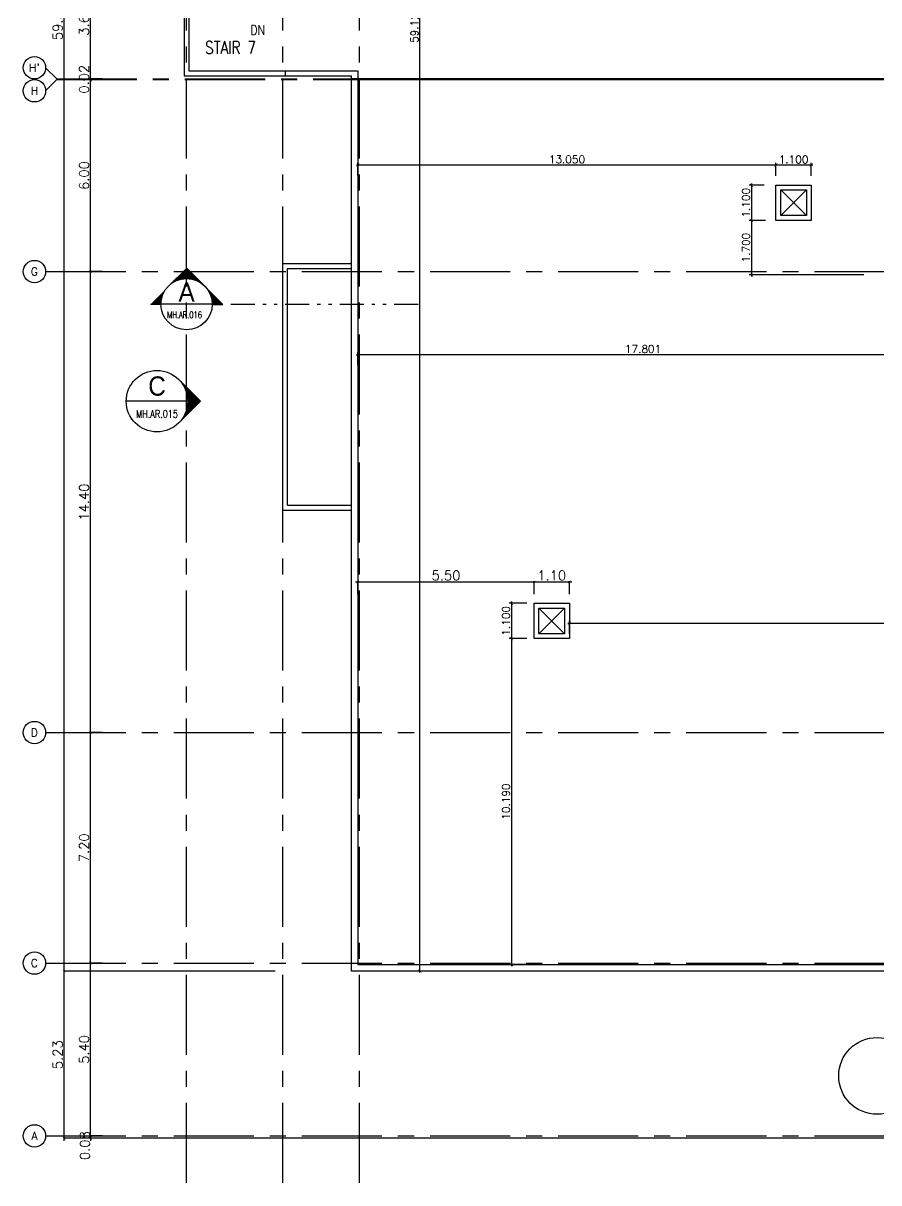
# Model space of a CAD drawing. Extents: x 88808.2 to 88899.5, y 39921.6 to 40000.1.
# Drawn here: x 88808.23 to 88834.94, y 39921.62 to 39957.84 of the extents above; entities that cross this region are included whole.
import ezdxf
from ezdxf.enums import TextEntityAlignment as Align

# ---------------------------------------------------------------- set-up
doc = ezdxf.new("R2010")
doc.units = 0
doc.header["$MEASUREMENT"] = 0
doc.header["$PDMODE"] = 34
doc.linetypes.add('2DASHES', pattern=[1.7, 0.75, -0.25, 0.1, -0.25, 0.1, -0.25])
doc.linetypes.add('CENTERX2', pattern=[4, 2.5, -0.5, 0.5, -0.5])
doc.layers.get('0').update_dxf_attribs({"linetype": 'CONTINUOUS'})
doc.layers.get('DEFPOINTS').update_dxf_attribs({"linetype": 'CONTINUOUS'})
for name, color, linetype in [('AX', 6, 'CONTINUOUS'), ('AX-CR', 2, 'CONTINUOUS'), ('AX-DIM', 4, 'CONTINUOUS'), ('AX-TXT', 2, 'CONTINUOUS'), ('AXES', 11, 'CENTERX2'), ('DIM', 4, 'CONTINUOUS'), ('EJ', 9, 'CONTINUOUS'), ('IND-ES', 6, 'CONTINUOUS'), ('IND-ES-L', 6, '2DASHES'), ('IND-ES-TXT', 4, 'CONTINUOUS'), ('PROJ-L', 3, 'CONTINUOUS'), ('ROOF', 2, 'CONTINUOUS'), ('SEC-MRK', 7, 'CONTINUOUS'), ('SHAFTS', 3, 'CONTINUOUS'), ('TXT', 2, 'CONTINUOUS'), ('TXT1', 2, 'CONTINUOUS'), ('WALL', 2, 'CONTINUOUS')]:
    doc.layers.add(name, color=color, linetype=linetype)
doc.styles.add('ROMANS', font='ROMANS.shx')
doc.styles.add('S5', font='simplex.shx', dxfattribs={"width": 0.77})
doc.styles.add('TTXT', font='swisse.ttf', dxfattribs={"width": 0.6})
doc.dimstyles.new('DIM-OUT', dxfattribs={"dimscale": 0, "dimtxt": 0.3, "dimasz": 0.08, "dimexe": 0.02, "dimexo": 0.02, "dimgap": 0.05, "dimtad": 1, "dimzin": 0, "dimdsep": 46, "dimtxsty": 'ROMANS', "dimblk1": 'ARCHTICK', "dimblk2": 'ARCHTICK', "dimsah": 1, "dimcen": 0.01, "dimdle": 0.08, "dimclrd": 4, "dimclre": 4, "dimclrt": 2, "dimadec": 0, "dimazin": 0, "dimtp": 2, "dimtm": 2, "dimtfac": 0.114286, "dimtix": 1, "dimtmove": 2, "dimatfit": 3, "dimldrblk": 'ARCHTICK', "dimfxl": 0, "dimtolj": 1, "dimtzin": 0, "dimarcsym": 0})
doc.dimstyles.new('STANDARD in', dxfattribs={"dimtxt": 0.24, "dimasz": 0.1, "dimexe": 0.07, "dimexo": 0.07, "dimgap": 0.05, "dimtad": 1, "dimdec": 3, "dimzin": 0, "dimdsep": 46, "dimtxsty": 'ROMANS', "dimblk": 'ARCHTICK', "dimcen": 0.05, "dimdle": 0.05, "dimclrd": 4, "dimclre": 4, "dimclrt": 2, "dimadec": 0, "dimazin": 0, "dimtfac": 1, "dimtdec": 3, "dimtmove": 2, "dimatfit": 3, "dimfxl": 0, "dimtolj": 1, "dimtzin": 0, "dimarcsym": 0})

# ---------------------------------------------------------------- blocks, each defined once
blk = doc.blocks.new('_ARCHTICK')
at = {"color": 0, "linetype": 'ByBlock', "const_width": 0.15}
blk.add_lwpolyline([(-0.5, -0.5), (0.5, 0.5)], dxfattribs=at)
blk = doc.blocks.new('*D51')
at = {"layer": 'AX-DIM', "color": 4, "lineweight": -2}
for p, q in [((88810.71, 39959.7), (88810.31, 39959.7)), ((88810.33, 39956.02), (88810.33, 39959.78)), ((88810.71, 39956.1), (88810.31, 39956.1))]:
    blk.add_line(p, q, dxfattribs=at)
at = {"layer": 'DEFPOINTS', "color": 0}
for p in [(88810.33, 39959.7), (88810.73, 39959.7), (88810.73, 39956.1)]:
    blk.add_point(p, dxfattribs=at)
at = {"layer": 'AX-DIM', "color": 4, "lineweight": -2, "xscale": 0.08, "yscale": 0.08, "zscale": 0.08}
for p, rotation in [((88810.33, 39959.7), 90), ((88810.33, 39956.1), 270)]:
    blk.add_blockref('_ARCHTICK', p, dxfattribs=dict(at, rotation=rotation))
at = {"layer": 'AX-DIM', "color": 2, "insert": (88810.13, 39957.9), "char_height": 0.3, "attachment_point": 5, "rotation": 90, "style": 'ROMANS'}
blk.add_mtext('\\A1;3.60', dxfattribs=at)
blk = doc.blocks.new('*D43')
at = {"layer": 'AX-DIM', "color": 4, "lineweight": -2}
for p, q in [((88818.336, 39987.55), (88809.486, 39987.55)), ((88809.506, 39928.15), (88809.506, 39987.63)), ((88816.098, 39928.23), (88809.486, 39928.23))]:
    blk.add_line(p, q, dxfattribs=at)
at = {"layer": 'DEFPOINTS', "color": 0}
for p in [(88809.506, 39987.55), (88818.356, 39987.55), (88816.118, 39928.23)]:
    blk.add_point(p, dxfattribs=at)
at = {"layer": 'AX-DIM', "color": 4, "lineweight": -2, "xscale": 0.08, "yscale": 0.08, "zscale": 0.08}
for p, rotation in [((88809.506, 39987.55), 90), ((88809.506, 39928.23), 270)]:
    blk.add_blockref('_ARCHTICK', p, dxfattribs=dict(at, rotation=rotation))
at = {"layer": 'AX-DIM', "color": 2, "insert": (88809.306, 39957.89), "char_height": 0.3, "attachment_point": 5, "rotation": 90, "style": 'ROMANS'}
blk.add_mtext('\\A1;59.32', dxfattribs=at)
blk = doc.blocks.new('*D45')
at = {"layer": 'AX-DIM', "color": 4, "lineweight": -2}
for p, q in [((88810.186, 39928.23), (88809.486, 39928.23)), ((88809.506, 39922.925), (88809.506, 39928.31)), ((88852.131, 39923.005), (88809.486, 39923.005))]:
    blk.add_line(p, q, dxfattribs=at)
at = {"layer": 'DEFPOINTS', "color": 0}
for p in [(88809.506, 39928.23), (88810.206, 39928.23), (88852.151, 39923.005)]:
    blk.add_point(p, dxfattribs=at)
at = {"layer": 'AX-DIM', "color": 4, "lineweight": -2, "xscale": 0.08, "yscale": 0.08, "zscale": 0.08}
for p, rotation in [((88809.506, 39928.23), 90), ((88809.506, 39923.005), 270)]:
    blk.add_blockref('_ARCHTICK', p, dxfattribs=dict(at, rotation=rotation))
at = {"layer": 'AX-DIM', "color": 2, "insert": (88809.306, 39925.617), "char_height": 0.3, "attachment_point": 5, "rotation": 90, "style": 'ROMANS'}
blk.add_mtext('\\A1;5.23', dxfattribs=at)
blk = doc.blocks.new('*D46')
at = {"layer": 'AX-DIM', "color": 4, "lineweight": -2}
for p, q in [((88810.71, 39935.68), (88810.31, 39935.68)), ((88810.33, 39928.4), (88810.33, 39935.76)), ((88810.71, 39928.48), (88810.31, 39928.48))]:
    blk.add_line(p, q, dxfattribs=at)
at = {"layer": 'DEFPOINTS', "color": 0}
for p in [(88810.33, 39935.68), (88810.73, 39935.68), (88810.73, 39928.48)]:
    blk.add_point(p, dxfattribs=at)
at = {"layer": 'AX-DIM', "color": 4, "lineweight": -2, "xscale": 0.08, "yscale": 0.08, "zscale": 0.08}
for p, rotation in [((88810.33, 39935.68), 90), ((88810.33, 39928.48), 270)]:
    blk.add_blockref('_ARCHTICK', p, dxfattribs=dict(at, rotation=rotation))
at = {"layer": 'AX-DIM', "color": 2, "insert": (88810.13, 39932.08), "char_height": 0.3, "attachment_point": 5, "rotation": 90, "style": 'ROMANS'}
blk.add_mtext('\\A1;7.20', dxfattribs=at)
blk = doc.blocks.new('AXL')
at = {"layer": 'AX-CR'}
blk.add_circle((-350, 0), 350, dxfattribs=at)
at = {"layer": 'AX-TXT', "style": 'ROMANS'}
blk.add_attdef('AX', text='', height=250, dxfattribs=at).set_placement((-350, 0), align=Align.MIDDLE)
blk = doc.blocks.new('*D48')
at = {"layer": 'AX-DIM', "color": 4, "lineweight": -2}
for p, q in [((88810.71, 39928.48), (88810.31, 39928.48)), ((88810.33, 39923), (88810.33, 39928.56)), ((88810.71, 39923.08), (88810.31, 39923.08))]:
    blk.add_line(p, q, dxfattribs=at)
at = {"layer": 'DEFPOINTS', "color": 0}
for p in [(88810.33, 39928.48), (88810.73, 39928.48), (88810.73, 39923.08)]:
    blk.add_point(p, dxfattribs=at)
at = {"layer": 'AX-DIM', "color": 4, "lineweight": -2, "xscale": 0.08, "yscale": 0.08, "zscale": 0.08}
for p, rotation in [((88810.33, 39928.48), 90), ((88810.33, 39923.08), 270)]:
    blk.add_blockref('_ARCHTICK', p, dxfattribs=dict(at, rotation=rotation))
at = {"layer": 'AX-DIM', "color": 2, "insert": (88810.13, 39925.78), "char_height": 0.3, "attachment_point": 5, "rotation": 90, "style": 'ROMANS'}
blk.add_mtext('\\A1;5.40', dxfattribs=at)
blk = doc.blocks.new('*D47')
at = {"layer": 'AX-DIM', "color": 4, "lineweight": -2}
for p, q in [((88810.71, 39923.08), (88810.31, 39923.08)), ((88810.71, 39923.005), (88810.31, 39923.005)), ((88810.33, 39923.08), (88810.33, 39923.16)), ((88810.33, 39923.005), (88810.33, 39923.08)), ((88810.33, 39923.005), (88810.33, 39922.925))]:
    blk.add_line(p, q, dxfattribs=at)
at = {"layer": 'DEFPOINTS', "color": 0}
for p in [(88810.33, 39923.08), (88810.73, 39923.08), (88810.73, 39923.005)]:
    blk.add_point(p, dxfattribs=at)
at = {"layer": 'AX-DIM', "color": 4, "lineweight": -2, "xscale": 0.08, "yscale": 0.08, "zscale": 0.08}
for p, rotation in [((88810.33, 39923.08), 270), ((88810.33, 39923.005), 90)]:
    blk.add_blockref('_ARCHTICK', p, dxfattribs=dict(at, rotation=rotation))
at = {"layer": 'AX-DIM', "color": 2, "insert": (88810.155, 39922.776), "char_height": 0.3, "attachment_point": 5, "rotation": 90, "style": 'ROMANS'}
blk.add_mtext('\\A1;0.08', dxfattribs=at)
blk = doc.blocks.new('*D49')
at = {"layer": 'AX-DIM', "color": 4, "lineweight": -2}
for p, q in [((88810.71, 39950.08), (88810.31, 39950.08)), ((88810.33, 39935.6), (88810.33, 39950.16)), ((88810.71, 39935.68), (88810.31, 39935.68))]:
    blk.add_line(p, q, dxfattribs=at)
at = {"layer": 'DEFPOINTS', "color": 0}
for p in [(88810.33, 39950.08), (88810.73, 39950.08), (88810.73, 39935.68)]:
    blk.add_point(p, dxfattribs=at)
at = {"layer": 'AX-DIM', "color": 4, "lineweight": -2, "xscale": 0.08, "yscale": 0.08, "zscale": 0.08}
for p, rotation in [((88810.33, 39950.08), 90), ((88810.33, 39935.68), 270)]:
    blk.add_blockref('_ARCHTICK', p, dxfattribs=dict(at, rotation=rotation))
at = {"layer": 'AX-DIM', "color": 2, "insert": (88810.13, 39942.88), "char_height": 0.3, "attachment_point": 5, "rotation": 90, "style": 'ROMANS'}
blk.add_mtext('\\A1;14.40', dxfattribs=at)
blk = doc.blocks.new('*D50')
at = {"layer": 'AX-DIM', "color": 4, "lineweight": -2}
for p, q in [((88810.71, 39956.08), (88810.31, 39956.08)), ((88810.33, 39950), (88810.33, 39956.16)), ((88810.71, 39950.08), (88810.31, 39950.08))]:
    blk.add_line(p, q, dxfattribs=at)
at = {"layer": 'DEFPOINTS', "color": 0}
for p in [(88810.33, 39956.08), (88810.73, 39956.08), (88810.73, 39950.08)]:
    blk.add_point(p, dxfattribs=at)
at = {"layer": 'AX-DIM', "color": 4, "lineweight": -2, "xscale": 0.08, "yscale": 0.08, "zscale": 0.08}
for p, rotation in [((88810.33, 39956.08), 90), ((88810.33, 39950.08), 270)]:
    blk.add_blockref('_ARCHTICK', p, dxfattribs=dict(at, rotation=rotation))
at = {"layer": 'AX-DIM', "color": 2, "insert": (88810.13, 39953.08), "char_height": 0.3, "attachment_point": 5, "rotation": 90, "style": 'ROMANS'}
blk.add_mtext('\\A1;6.00', dxfattribs=at)
blk = doc.blocks.new('*D52')
at = {"layer": 'AX-DIM', "color": 4, "lineweight": -2}
for p, q in [((88810.71, 39956.1), (88810.31, 39956.1)), ((88810.71, 39956.08), (88810.31, 39956.08)), ((88810.33, 39956.1), (88810.33, 39956.18)), ((88810.33, 39956.08), (88810.33, 39956.1)), ((88810.33, 39956.08), (88810.33, 39956))]:
    blk.add_line(p, q, dxfattribs=at)
at = {"layer": 'DEFPOINTS', "color": 0}
for p in [(88810.33, 39956.1), (88810.73, 39956.1), (88810.73, 39956.08)]:
    blk.add_point(p, dxfattribs=at)
at = {"layer": 'AX-DIM', "color": 4, "lineweight": -2, "xscale": 0.08, "yscale": 0.08, "zscale": 0.08}
for p, rotation in [((88810.33, 39956.1), 270), ((88810.33, 39956.08), 90)]:
    blk.add_blockref('_ARCHTICK', p, dxfattribs=dict(at, rotation=rotation))
at = {"layer": 'AX-DIM', "color": 2, "insert": (88810.13, 39956.09), "char_height": 0.3, "attachment_point": 5, "rotation": 90, "style": 'ROMANS'}
blk.add_mtext('\\A1;0.02', dxfattribs=at)
blk = doc.blocks.new('*D56')
at = {"layer": 'DEFPOINTS', "color": 0, "linetype": 'Continuous'}
for p in [(88820.616, 39987.35), (88820.616, 39987.35), (88820.616, 39928.23)]:
    blk.add_point(p, dxfattribs=at)
at = {"layer": 'DIM', "color": 4, "linetype": 'Continuous', "lineweight": -2}
blk.add_line((88820.616, 39928.18), (88820.616, 39987.4), dxfattribs=at)
at = {"layer": 'DIM', "color": 4, "linetype": 'Continuous', "lineweight": -2, "xscale": 0.1, "yscale": 0.1, "zscale": 0.1}
for p, rotation in [((88820.616, 39987.35), 90), ((88820.616, 39928.23), 270)]:
    blk.add_blockref('_ARCHTICK', p, dxfattribs=dict(at, rotation=rotation))
at = {"layer": 'DIM', "color": 2, "linetype": 'Continuous', "insert": (88820.446, 39957.79), "char_height": 0.24, "attachment_point": 5, "rotation": 90, "style": 'ROMANS'}
blk.add_mtext('\\A1;59.120', dxfattribs=at)
blk = doc.blocks.new('*D74')
at = {"layer": 'AX-DIM', "color": 4, "linetype": 'Continuous', "lineweight": -2}
for p, q in [((88818.68, 39947.164), (88818.68, 39947.564)), ((88836.481, 39947.164), (88836.481, 39947.564)), ((88818.63, 39947.494), (88836.531, 39947.494))]:
    blk.add_line(p, q, dxfattribs=at)
at = {"layer": 'DEFPOINTS', "color": 0, "linetype": 'Continuous'}
for p in [(88836.481, 39947.494), (88818.68, 39947.094), (88836.481, 39947.094)]:
    blk.add_point(p, dxfattribs=at)
at = {"layer": 'AX-DIM', "color": 4, "linetype": 'Continuous', "lineweight": -2, "xscale": 0.1, "yscale": 0.1, "zscale": 0.1, "rotation": 180}
blk.add_blockref('_ARCHTICK', (88818.68, 39947.494), dxfattribs=at)
at = {"layer": 'AX-DIM', "color": 4, "linetype": 'Continuous', "lineweight": -2, "xscale": 0.1, "yscale": 0.1, "zscale": 0.1}
blk.add_blockref('_ARCHTICK', (88836.481, 39947.494), dxfattribs=at)
at = {"layer": 'AX-DIM', "color": 2, "linetype": 'Continuous', "insert": (88827.581, 39947.664), "char_height": 0.24, "attachment_point": 5, "style": 'ROMANS'}
blk.add_mtext('\\A1;17.801', dxfattribs=at)
blk = doc.blocks.new('*D77')
at = {"layer": 'AX-DIM', "color": 4, "lineweight": -2}
for p, q in [((88818.6, 39940.388), (88824.26, 39940.388)), ((88818.68, 39940.008), (88818.68, 39940.408)), ((88824.18, 39940.008), (88824.18, 39940.408))]:
    blk.add_line(p, q, dxfattribs=at)
at = {"layer": 'DEFPOINTS', "color": 0}
for p in [(88824.18, 39940.388), (88818.68, 39939.988), (88824.18, 39939.988)]:
    blk.add_point(p, dxfattribs=at)
at = {"layer": 'AX-DIM', "color": 4, "lineweight": -2, "xscale": 0.08, "yscale": 0.08, "zscale": 0.08, "rotation": 180}
blk.add_blockref('_ARCHTICK', (88818.68, 39940.388), dxfattribs=at)
at = {"layer": 'AX-DIM', "color": 4, "lineweight": -2, "xscale": 0.08, "yscale": 0.08, "zscale": 0.08}
blk.add_blockref('_ARCHTICK', (88824.18, 39940.388), dxfattribs=at)
at = {"layer": 'AX-DIM', "color": 2, "insert": (88821.43, 39940.588), "char_height": 0.3, "attachment_point": 5, "style": 'ROMANS'}
blk.add_mtext('\\A1;5.50', dxfattribs=at)
blk = doc.blocks.new('*D78')
at = {"layer": 'AX-DIM', "color": 4, "lineweight": -2}
for p, q in [((88824.1, 39940.388), (88825.36, 39940.388)), ((88824.18, 39940.008), (88824.18, 39940.408)), ((88825.28, 39940.008), (88825.28, 39940.408))]:
    blk.add_line(p, q, dxfattribs=at)
at = {"layer": 'DEFPOINTS', "color": 0}
for p in [(88825.28, 39940.388), (88824.18, 39939.988), (88825.28, 39939.988)]:
    blk.add_point(p, dxfattribs=at)
at = {"layer": 'AX-DIM', "color": 4, "lineweight": -2, "xscale": 0.08, "yscale": 0.08, "zscale": 0.08, "rotation": 180}
blk.add_blockref('_ARCHTICK', (88824.18, 39940.388), dxfattribs=at)
at = {"layer": 'AX-DIM', "color": 4, "lineweight": -2, "xscale": 0.08, "yscale": 0.08, "zscale": 0.08}
blk.add_blockref('_ARCHTICK', (88825.28, 39940.388), dxfattribs=at)
at = {"layer": 'AX-DIM', "color": 2, "insert": (88824.73, 39940.588), "char_height": 0.3, "attachment_point": 5, "style": 'ROMANS'}
blk.add_mtext('\\A1;1.10', dxfattribs=at)
blk = doc.blocks.new('*D79')
at = {"layer": 'AX-DIM', "color": 4, "linetype": 'Continuous', "lineweight": -2}
for p, q in [((88825.23, 39939.101), (88850.98, 39939.101)), ((88825.28, 39938.771), (88825.28, 39939.171)), ((88850.93, 39938.771), (88850.93, 39939.171))]:
    blk.add_line(p, q, dxfattribs=at)
at = {"layer": 'DEFPOINTS', "color": 0, "linetype": 'Continuous'}
for p in [(88850.93, 39939.101), (88825.28, 39938.701), (88850.93, 39938.701)]:
    blk.add_point(p, dxfattribs=at)
at = {"layer": 'AX-DIM', "color": 4, "linetype": 'Continuous', "lineweight": -2, "xscale": 0.1, "yscale": 0.1, "zscale": 0.1, "rotation": 180}
blk.add_blockref('_ARCHTICK', (88825.28, 39939.101), dxfattribs=at)
at = {"layer": 'AX-DIM', "color": 4, "linetype": 'Continuous', "lineweight": -2, "xscale": 0.1, "yscale": 0.1, "zscale": 0.1}
blk.add_blockref('_ARCHTICK', (88850.93, 39939.101), dxfattribs=at)
at = {"layer": 'AX-DIM', "color": 2, "linetype": 'Continuous', "insert": (88838.105, 39939.271), "char_height": 0.24, "attachment_point": 5, "style": 'ROMANS'}
blk.add_mtext('\\A1;25.650', dxfattribs=at)
blk = doc.blocks.new('AR1-EL')
at = {"layer": 'IND-ES'}
for q in [(-566, 566), (566, 566)]:
    blk.add_line((0, 1131), q, dxfattribs=at)
for points in [[(-104, 793), (-221, 910), (-207, 773), (-283, 849)], [(0, 800), (0, 1131), (-104, 793), (-221, 910)], [(0, 800), (0, 1131), (104, 793), (221, 910)], [(104, 793), (221, 910), (207, 773), (283, 849)], [(-492, 640), (-487, 634), (-566, 566)], [(-400, 693), (-419, 712), (-487, 634), (-492, 640)], [(-306, 739), (-349, 782), (-400, 693), (-419, 712)], [(-207, 773), (-283, 849), (-306, 739), (-349, 782)], [(207, 773), (283, 849), (306, 739), (349, 782)], [(306, 739), (349, 782), (400, 693), (419, 712)], [(400, 693), (419, 712), (487, 634), (492, 640)], [(492, 640), (487, 634), (566, 566)]]:
    blk.add_solid(points, dxfattribs=at)
blk = doc.blocks.new('AR2-SC')
at = {"layer": 'IND-ES'}
for p, q in [((0, 1131), (-566, 566)), ((0, 1131), (1131, 0)), ((-800, 0), (-1131, 0)), ((800, 0), (1131, 0))]:
    blk.add_line(p, q, dxfattribs=at)
for points in [[(0, 800), (0, 1131), (-104, 793), (-221, 910)], [(0, 800), (0, 1131), (104, 793), (221, 910)], [(-306, 739), (-349, 782), (-400, 693), (-419, 712)], [(-207, 773), (-283, 849), (-306, 739), (-349, 782)], [(-104, 793), (-221, 910), (-207, 773), (-283, 849)], [(104, 793), (221, 910), (207, 773), (283, 849)], [(207, 773), (283, 849), (306, 739), (349, 782)], [(306, 739), (349, 782), (400, 693), (419, 712)], [(-739, 306), (-782, 349), (-693, 400), (-712, 419)], [(-693, 400), (-712, 419), (-634, 487), (-640, 492)], [(-640, 492), (-634, 487), (-566, 566)], [(-492, 640), (-487, 634), (-566, 566)], [(-400, 693), (-419, 712), (-487, 634), (-492, 640)], [(400, 693), (419, 712), (487, 634), (492, 640)], [(492, 640), (487, 634), (566, 566)], [(640, 492), (634, 487), (566, 566)], [(693, 400), (712, 419), (634, 487), (640, 492)], [(739, 306), (782, 349), (693, 400), (712, 419)], [(-800, 0), (-1131, 0), (-793, 104), (-910, 221)], [(-793, 104), (-910, 221), (-773, 207), (-849, 283)], [(-773, 207), (-849, 283), (-739, 306), (-782, 349)], [(773, 207), (849, 283), (739, 306), (782, 349)], [(793, 104), (910, 221), (773, 207), (849, 283)], [(800, 0), (1131, 0), (793, 104), (910, 221)]]:
    blk.add_solid(points, dxfattribs=at)
blk = doc.blocks.new('*D126')
at = {"layer": 'AX-DIM', "color": 4, "linetype": 'Continuous', "lineweight": -2}
for p, q in [((88823.829, 39938.62), (88823.401, 39938.62)), ((88823.471, 39938.67), (88823.471, 39928.38)), ((88824.212, 39928.43), (88823.401, 39928.43))]:
    blk.add_line(p, q, dxfattribs=at)
at = {"layer": 'DEFPOINTS', "color": 0, "linetype": 'Continuous'}
for p in [(88823.899, 39938.62), (88823.471, 39928.43), (88824.282, 39928.43)]:
    blk.add_point(p, dxfattribs=at)
at = {"layer": 'AX-DIM', "color": 4, "linetype": 'Continuous', "lineweight": -2, "xscale": 0.1, "yscale": 0.1, "zscale": 0.1}
for p, rotation in [((88823.471, 39938.62), 90), ((88823.471, 39928.43), 270)]:
    blk.add_blockref('_ARCHTICK', p, dxfattribs=dict(at, rotation=rotation))
at = {"layer": 'AX-DIM', "color": 2, "linetype": 'Continuous', "insert": (88823.301, 39933.525), "char_height": 0.24, "attachment_point": 5, "rotation": 90, "style": 'ROMANS'}
blk.add_mtext('\\A1;10.190', dxfattribs=at)
blk = doc.blocks.new('*D127')
at = {"layer": 'AX-DIM', "color": 4, "linetype": 'Continuous', "lineweight": -2}
for p, q in [((88823.951, 39939.72), (88823.401, 39939.72)), ((88823.471, 39939.77), (88823.471, 39938.57)), ((88823.951, 39938.62), (88823.401, 39938.62))]:
    blk.add_line(p, q, dxfattribs=at)
at = {"layer": 'DEFPOINTS', "color": 0, "linetype": 'Continuous'}
for p in [(88824.021, 39939.72), (88823.471, 39938.62), (88824.021, 39938.62)]:
    blk.add_point(p, dxfattribs=at)
at = {"layer": 'AX-DIM', "color": 4, "linetype": 'Continuous', "lineweight": -2, "xscale": 0.1, "yscale": 0.1, "zscale": 0.1}
for p, rotation in [((88823.471, 39939.72), 90), ((88823.471, 39938.62), 270)]:
    blk.add_blockref('_ARCHTICK', p, dxfattribs=dict(at, rotation=rotation))
at = {"layer": 'AX-DIM', "color": 2, "linetype": 'Continuous', "insert": (88823.301, 39939.17), "char_height": 0.24, "attachment_point": 5, "rotation": 90, "style": 'ROMANS'}
blk.add_mtext('\\A1;1.100', dxfattribs=at)
blk = doc.blocks.new('*D128')
at = {"layer": 'AX-DIM', "color": 4, "linetype": 'Continuous', "lineweight": -2}
for p, q in [((88818.63, 39953.413), (88831.78, 39953.413)), ((88818.68, 39953.083), (88818.68, 39953.483)), ((88831.73, 39953.083), (88831.73, 39953.483))]:
    blk.add_line(p, q, dxfattribs=at)
at = {"layer": 'DEFPOINTS', "color": 0, "linetype": 'Continuous'}
for p in [(88831.73, 39953.413), (88818.68, 39953.013), (88831.73, 39953.013)]:
    blk.add_point(p, dxfattribs=at)
at = {"layer": 'AX-DIM', "color": 4, "linetype": 'Continuous', "lineweight": -2, "xscale": 0.1, "yscale": 0.1, "zscale": 0.1, "rotation": 180}
blk.add_blockref('_ARCHTICK', (88818.68, 39953.413), dxfattribs=at)
at = {"layer": 'AX-DIM', "color": 4, "linetype": 'Continuous', "lineweight": -2, "xscale": 0.1, "yscale": 0.1, "zscale": 0.1}
blk.add_blockref('_ARCHTICK', (88831.73, 39953.413), dxfattribs=at)
at = {"layer": 'AX-DIM', "color": 2, "linetype": 'Continuous', "insert": (88825.205, 39953.583), "char_height": 0.24, "attachment_point": 5, "style": 'ROMANS'}
blk.add_mtext('\\A1;13.050', dxfattribs=at)
blk = doc.blocks.new('*D129')
at = {"layer": 'AX-DIM', "color": 4, "linetype": 'Continuous', "lineweight": -2}
for p, q in [((88831.68, 39953.412), (88832.88, 39953.412)), ((88831.73, 39953.075), (88831.73, 39953.482)), ((88832.83, 39953.075), (88832.83, 39953.482))]:
    blk.add_line(p, q, dxfattribs=at)
at = {"layer": 'DEFPOINTS', "color": 0, "linetype": 'Continuous'}
for p in [(88832.83, 39953.412), (88831.73, 39953.005), (88832.83, 39953.005)]:
    blk.add_point(p, dxfattribs=at)
at = {"layer": 'AX-DIM', "color": 4, "linetype": 'Continuous', "lineweight": -2, "xscale": 0.1, "yscale": 0.1, "zscale": 0.1, "rotation": 180}
blk.add_blockref('_ARCHTICK', (88831.73, 39953.412), dxfattribs=at)
at = {"layer": 'AX-DIM', "color": 4, "linetype": 'Continuous', "lineweight": -2, "xscale": 0.1, "yscale": 0.1, "zscale": 0.1}
blk.add_blockref('_ARCHTICK', (88832.83, 39953.412), dxfattribs=at)
at = {"layer": 'AX-DIM', "color": 2, "linetype": 'Continuous', "insert": (88832.28, 39953.582), "char_height": 0.24, "attachment_point": 5, "style": 'ROMANS'}
blk.add_mtext('\\A1;1.100', dxfattribs=at)
blk = doc.blocks.new('*D130')
at = {"layer": 'AX-DIM', "color": 4, "linetype": 'Continuous', "lineweight": -2}
for p, q in [((88831.4, 39951.68), (88830.893, 39951.68)), ((88830.963, 39951.73), (88830.963, 39949.93)), ((88834.468, 39949.98), (88830.893, 39949.98))]:
    blk.add_line(p, q, dxfattribs=at)
at = {"layer": 'DEFPOINTS', "color": 0, "linetype": 'Continuous'}
for p in [(88831.47, 39951.68), (88830.963, 39949.98), (88834.538, 39949.98)]:
    blk.add_point(p, dxfattribs=at)
at = {"layer": 'AX-DIM', "color": 4, "linetype": 'Continuous', "lineweight": -2, "xscale": 0.1, "yscale": 0.1, "zscale": 0.1}
for p, rotation in [((88830.963, 39951.68), 90), ((88830.963, 39949.98), 270)]:
    blk.add_blockref('_ARCHTICK', p, dxfattribs=dict(at, rotation=rotation))
at = {"layer": 'AX-DIM', "color": 2, "linetype": 'Continuous', "insert": (88830.793, 39950.83), "char_height": 0.24, "attachment_point": 5, "rotation": 90, "style": 'ROMANS'}
blk.add_mtext('\\A1;1.700', dxfattribs=at)
blk = doc.blocks.new('*D131')
at = {"layer": 'AX-DIM', "color": 4, "linetype": 'Continuous', "lineweight": -2}
for p, q in [((88831.366, 39952.78), (88830.893, 39952.78)), ((88830.963, 39952.83), (88830.963, 39951.63)), ((88831.366, 39951.68), (88830.893, 39951.68))]:
    blk.add_line(p, q, dxfattribs=at)
at = {"layer": 'DEFPOINTS', "color": 0, "linetype": 'Continuous'}
for p in [(88831.436, 39952.78), (88830.963, 39951.68), (88831.436, 39951.68)]:
    blk.add_point(p, dxfattribs=at)
at = {"layer": 'AX-DIM', "color": 4, "linetype": 'Continuous', "lineweight": -2, "xscale": 0.1, "yscale": 0.1, "zscale": 0.1}
for p, rotation in [((88830.963, 39952.78), 90), ((88830.963, 39951.68), 270)]:
    blk.add_blockref('_ARCHTICK', p, dxfattribs=dict(at, rotation=rotation))
at = {"layer": 'AX-DIM', "color": 2, "linetype": 'Continuous', "insert": (88830.793, 39952.23), "char_height": 0.24, "attachment_point": 5, "rotation": 90, "style": 'ROMANS'}
blk.add_mtext('\\A1;1.100', dxfattribs=at)

msp = doc.modelspace()

# ---------------------------------------------------------------- linework, layer by layer
at = {"layer": 'AXES'}
for p, q in [((88813.3303, 39921.6153), (88813.3303, 39998.8008)), ((88816.3303, 39921.6153), (88816.3303, 39998.8008)), ((88818.7303, 39921.6153), (88818.7303, 39998.8008)), ((88809.2803, 39956.0996), (88808.9303, 39956.4496)), ((88809.2803, 39956.0796), (88808.9303, 39955.7296)), ((88809.2803, 39956.0996), (88876.9703, 39956.0996)), ((88809.2803, 39956.0796), (88876.9703, 39956.0796)), ((88808.9303, 39950.0796), (88876.9703, 39950.0796)), ((88808.9303, 39935.6796), (88876.9703, 39935.6796)), ((88808.9303, 39928.4796), (88876.9703, 39928.4796)), ((88808.9303, 39923.0796), (88876.9703, 39923.0796))]:
    msp.add_line(p, q, dxfattribs=at)
at = {"layer": 'EJ'}
for p, q in [((88818.4803, 39956.0996), (88894.0246, 39956.0996)), ((88818.4803, 39956.0796), (88894.0246, 39956.0796))]:
    msp.add_line(p, q, dxfattribs=at)
at = {"layer": 'IND-ES'}
for p, q in [((88814.1303, 39949.0614), (88812.5303, 39949.0614)), ((88813.3664, 39946.0312), (88811.4464, 39946.0312)), ((88813.3664, 39946.0312), (88811.4464, 39946.0312))]:
    msp.add_line(p, q, dxfattribs=at)
msp.add_ellipse((88813.3303, 39949.0614), major_axis=(0.8, 0.0001), ratio=0.9999999, start_param=-0.0000763, end_param=6.283109, dxfattribs=at)
at = {"layer": 'IND-ES-L'}
msp.add_line((88820.5602, 39949.0556), (88814.4558, 39949.0556), dxfattribs=at)
at = {"layer": 'IND-ES-L', "linetype": 'ByBlock'}
msp.add_ellipse((88812.4064, 39946.0312), major_axis=(0.0001, -0.96), ratio=0.9999999, start_param=-0.0000763, end_param=6.283109, dxfattribs=at)
at = {"layer": 'PROJ-L'}
for p, q in [((88816.3303, 39942.6308), (88816.3303, 39950.3296)), ((88816.3303, 39950.3296), (88818.4803, 39950.3296)), ((88816.4803, 39942.7808), (88816.4803, 39950.1796)), ((88816.4803, 39950.1796), (88818.4803, 39950.1796)), ((88816.3303, 39942.6308), (88818.4803, 39942.6308)), ((88816.4803, 39942.7808), (88818.4803, 39942.7808))]:
    msp.add_line(p, q, dxfattribs=at)
at = {"layer": 'ROOF'}
for p, q in [((88816.4053, 39956.3496), (88818.6803, 39956.3496)), ((88816.4053, 39956.1996), (88818.4803, 39956.1996)), ((88851.1303, 39956.0996), (88818.4803, 39956.0996)), ((88851.1303, 39956.0796), (88818.4803, 39956.0796))]:
    msp.add_line(p, q, dxfattribs=at)
at = {"layer": 'ROOF', "linetype": 'Continuous'}
for p, q in [((88818.6803, 39956.3496), (88818.6803, 39928.4296)), ((88818.4803, 39928.2296), (88818.4803, 39956.1996)), ((88850.9303, 39928.4296), (88818.6803, 39928.4296)), ((88851.1303, 39928.2296), (88818.4803, 39928.2296))]:
    msp.add_line(p, q, dxfattribs=at)
at = {"layer": 'SHAFTS', "color": 7}
for p, q in [((88832.6803, 39952.6296), (88831.8803, 39951.8296)), ((88831.8803, 39952.6296), (88832.6803, 39951.8296))]:
    msp.add_line(p, q, dxfattribs=at)
at = {"layer": 'SHAFTS', "linetype": 'Continuous'}
for p, q in [((88825.1303, 39939.5696), (88824.3303, 39938.7696)), ((88824.3303, 39939.5696), (88825.1303, 39938.7696))]:
    msp.add_line(p, q, dxfattribs=at)
at = {"layer": 'SHAFTS', "color": 7}
for points in [[(88831.7303, 39952.7796), (88832.8303, 39952.7796), (88832.8303, 39951.6796), (88831.7303, 39951.6796)], [(88831.8803, 39952.6296), (88832.6803, 39952.6296), (88832.6803, 39951.8296), (88831.8803, 39951.8296)], [(88824.1803, 39939.7196), (88825.2803, 39939.7196), (88825.2803, 39938.6196), (88824.1803, 39938.6196)], [(88824.3303, 39939.5696), (88825.1303, 39939.5696), (88825.1303, 39938.7696), (88824.3303, 39938.7696)]]:
    msp.add_lwpolyline(points, close=True, dxfattribs=at)
at = {"layer": 'TXT', "color": 6}
msp.add_circle((88834.8875, 39924.955), 1.2, dxfattribs=at)
at = {"layer": 'WALL'}
for p, q in [((88813.2553, 39961.9751), (88813.2553, 39956.1996)), ((88813.2553, 39961.9751), (88813.2553, 39956.1996)), ((88813.4053, 39961.9751), (88813.4053, 39956.3496)), ((88813.4053, 39956.3496), (88816.4053, 39956.3496)), ((88816.4053, 39956.3496), (88816.4053, 39956.1996)), ((88813.2553, 39956.1996), (88816.4053, 39956.1996)), ((88813.2553, 39956.1996), (88818.4803, 39956.1996))]:
    msp.add_line(p, q, dxfattribs=at)

# ---------------------------------------------------------------- block references
at = {"layer": 'AX', "xscale": 0.001, "yscale": 0.001, "zscale": 0.001}
for p, values in [((88808.9303, 39956.4496), {'AX': "H'"}), ((88808.9303, 39955.7296), {'AX': 'H'}), ((88808.9303, 39950.0796), {'AX': 'G'}), ((88808.9303, 39935.6796), {'AX': 'D'}), ((88808.9303, 39928.4796), {'AX': 'C'}), ((88808.9303, 39923.0796), {'AX': 'A'})]:
    msp.add_blockref('AXL', p, dxfattribs=at).add_auto_attribs(values)
at = {"layer": 'SEC-MRK', "color": 1, "xscale": 0.001000000047497451, "yscale": 0.0009999999892897904, "zscale": 0.001}
msp.add_blockref('AR2-SC', (88813.336, 39949.0556), dxfattribs=at)
at = {"layer": 'SEC-MRK', "color": 1, "zscale": 0.0012, "rotation": 270}
for xscale, yscale in [(0.001199999984237365, 0.001199999998789281), (0.001200000056996942, 0.001199999984237365)]:
    msp.add_blockref('AR1-EL', (88812.4064, 39946.0312), dxfattribs=dict(at, xscale=xscale, yscale=yscale))

# ---------------------------------------------------------------- texts
at = {"layer": 'IND-ES-TXT', "color": 2, "style": 'S5', "width": 0.77}
for tag, height, p in [('MH.AR.016', 0.2, (88813.2679, 39948.7306)), ('MH.AR.015', 0.24, (88812.4092, 39945.6342))]:
    msp.add_attdef(tag, text='AR02', height=height, dxfattribs=at).set_placement(p, align=Align.MIDDLE)
at = {"layer": 'TXT', "style": 'ROMANS', "width": 0.8}
for s, height, p in [('DN', 0.31081, (88815.3222, 39957.4727)), ('STAIR 7', 0.38852, (88813.9106, 39956.8857))]:
    msp.add_text(s, height=height, dxfattribs=at).set_placement(p)
at = {"layer": 'TXT1', "color": 6, "style": 'TTXT', "width": 0.9}
for tag, p in [('A', (88813.3313, 39949.144)), ('C', (88812.4077, 39946.2047))]:
    msp.add_attdef(tag, text='C', height=0.6018, dxfattribs=at).set_placement(p, align=Align.CENTER)

# ---------------------------------------------------------------- dimensions: what is measured, and where the dimension line sits
at = {"layer": 'AX-DIM', "color": 4}
dim = msp.add_linear_dim(base=(88809.5058, 39987.5496), p1=(88816.1176, 39928.2296), p2=(88818.3558, 39987.5496), angle=90, dimstyle='DIM-OUT', override={"dimscale": 1, "dimclre": 4}, dxfattribs=at)
dim.commit()
dim.dimension.update_dxf_attribs({"geometry": '*D43', "text_midpoint": (88809.3058, 39957.8896)})
at = {"layer": 'AX-DIM'}
for base, p1, p2, override, picture, middle in [((88810.3303, 39959.6996), (88810.7303, 39956.0996), (88810.7303, 39959.6996), {"dimscale": 1}, '*D51', (88810.1303, 39957.8996)), ((88810.3303, 39956.0996), (88810.7303, 39956.0796), (88810.7303, 39956.0996), {"dimscale": 1}, '*D52', (88810.1303, 39956.0896)), ((88810.3303, 39956.0796), (88810.7303, 39950.0796), (88810.7303, 39956.0796), {"dimscale": 1}, '*D50', (88810.1303, 39953.0796)), ((88810.3303, 39950.0796), (88810.7303, 39935.6796), (88810.7303, 39950.0796), {"dimscale": 1}, '*D49', (88810.1303, 39942.8796)), ((88810.3303, 39935.6796), (88810.7303, 39928.4796), (88810.7303, 39935.6796), {"dimscale": 1}, '*D46', (88810.1303, 39932.0796)), ((88810.3303, 39928.4796), (88810.7303, 39923.0796), (88810.7303, 39928.4796), {"dimscale": 1}, '*D48', (88810.1303, 39925.7796)), ((88809.5057575355, 39928.2295624405), (88852.1507575355, 39923.0045624405), (88810.2057575355, 39928.2295624405), {"dimscale": 1, "dimclre": 4}, '*D45', (88809.3057575355, 39925.6170624405))]:
    dim = msp.add_linear_dim(base=base, p1=p1, p2=p2, angle=90, dimstyle='DIM-OUT', override=override, dxfattribs=at)
    dim.commit()
    dim.dimension.update_dxf_attribs({"geometry": picture, "text_midpoint": middle})
at = {"layer": 'AX-DIM', "linetype": 'Continuous'}
for base, p1, p2, picture, middle in [((88831.7303, 39953.4127), (88818.6803, 39953.0127), (88831.7303, 39953.0127), '*D128', (88825.2053, 39953.5827)), ((88832.8303, 39953.4119), (88831.7303, 39953.0048), (88832.8303, 39953.0048), '*D129', (88832.2803, 39953.5819)), ((88836.4812, 39947.4939), (88818.6803, 39947.0939), (88836.4812, 39947.0939), '*D74', (88827.5807, 39947.6639)), ((88850.9303, 39939.1011), (88825.2803, 39938.7011), (88850.9303, 39938.7011), '*D79', (88838.1053, 39939.2711))]:
    dim = msp.add_linear_dim(base=base, p1=p1, p2=p2, dimstyle='STANDARD in', dxfattribs=at)
    dim.commit()
    dim.dimension.update_dxf_attribs({"geometry": picture, "text_midpoint": middle})
for base, p1, p2, picture, middle in [((88830.9632, 39951.6796), (88831.4355, 39952.7796), (88831.4355, 39951.6796), '*D131', (88830.7932, 39952.2296)), ((88830.9625, 39949.9796), (88831.47, 39951.6796), (88834.5376, 39949.9796), '*D130', (88830.7925, 39950.8296)), ((88823.4708, 39938.6196), (88824.0207, 39939.7196), (88824.0207, 39938.6196), '*D127', (88823.3008, 39939.1696)), ((88823.4708, 39928.4296), (88823.8994, 39938.6196), (88824.2819, 39928.4296), '*D126', (88823.3008, 39933.5246))]:
    dim = msp.add_linear_dim(base=base, p1=p1, p2=p2, angle=90, dimstyle='STANDARD in', dxfattribs=at)
    dim.commit()
    dim.dimension.update_dxf_attribs({"geometry": picture, "text_midpoint": middle})
at = {"layer": 'AX-DIM'}
for base, p1, p2, picture, middle in [((88824.1803, 39940.3876), (88818.6803, 39939.9876), (88824.1803, 39939.9876), '*D77', (88821.4303, 39940.5876)), ((88825.2803, 39940.3876), (88824.1803, 39939.9876), (88825.2803, 39939.9876), '*D78', (88824.7303, 39940.5876))]:
    dim = msp.add_linear_dim(base=base, p1=p1, p2=p2, dimstyle='DIM-OUT', override={"dimscale": 1}, dxfattribs=at)
    dim.commit()
    dim.dimension.update_dxf_attribs({"geometry": picture, "text_midpoint": middle})
dim = msp.add_linear_dim(base=(88810.3302584497, 39923.0795624405), p1=(88810.7302584498, 39923.0045624405), p2=(88810.7302584498, 39923.0795624405), angle=90, dimstyle='DIM-OUT', override={"dimscale": 1}, dxfattribs=at)
dim.commit()
dim.dimension.update_dxf_attribs({"geometry": '*D47', "text_midpoint": (88810.1552584497, 39922.776042372), "dimtype": 160})
at = {"layer": 'DIM', "color": 0, "linetype": 'Continuous'}
dim = msp.add_linear_dim(base=(88820.6158, 39987.3496), p1=(88820.6158, 39928.2296), p2=(88820.6158, 39987.3496), angle=90, dimstyle='STANDARD in', dxfattribs=at)
dim.commit()
dim.dimension.update_dxf_attribs({"geometry": '*D56', "text_midpoint": (88820.4458, 39957.7896)})

doc.saveas('drawing.dxf')
